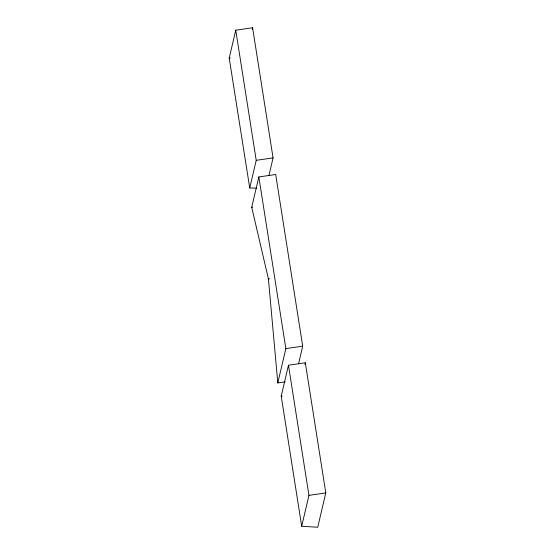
<?xml version="1.0" encoding="UTF-8"?>
<svg xmlns="http://www.w3.org/2000/svg" width="555" height="555" viewBox="0 0 555 555"><rect width="100%" height="100%" fill="white"/><g stroke="black" fill="none" stroke-linecap="round" stroke-linejoin="round"><path stroke-width="0.83" d="M256.833 188.11L249.736 188.006L229.208 58.088L235.75 30.199L252.601 27.75L273.074 157.891L268.918 175.602M252.213 29.401L252.601 27.75M249.736 188.006L256.223 160.333L235.75 30.199M285.173 381.875L277.798 382.943L268.419 278.874L251.713 207.313L258.838 176.948L275.689 174.499L302.704 346.174L298.576 363.754M277.798 382.943L285.853 348.616L258.838 176.948M281.219 396.117L288.468 365.232L305.319 362.783L325.792 492.923L317.744 527.25L301.698 526.258L281.219 396.117L282.224 396.18M304.924 364.462L305.319 362.783M301.698 526.258L308.941 495.372L288.468 365.232M268.419 278.874L269.466 278.714M251.713 207.313L252.768 207.161M256.223 160.333L273.074 157.891M285.853 348.616L302.704 346.174M308.941 495.372L325.792 492.923M229.208 58.088L230.221 58.102"/></g></svg>
